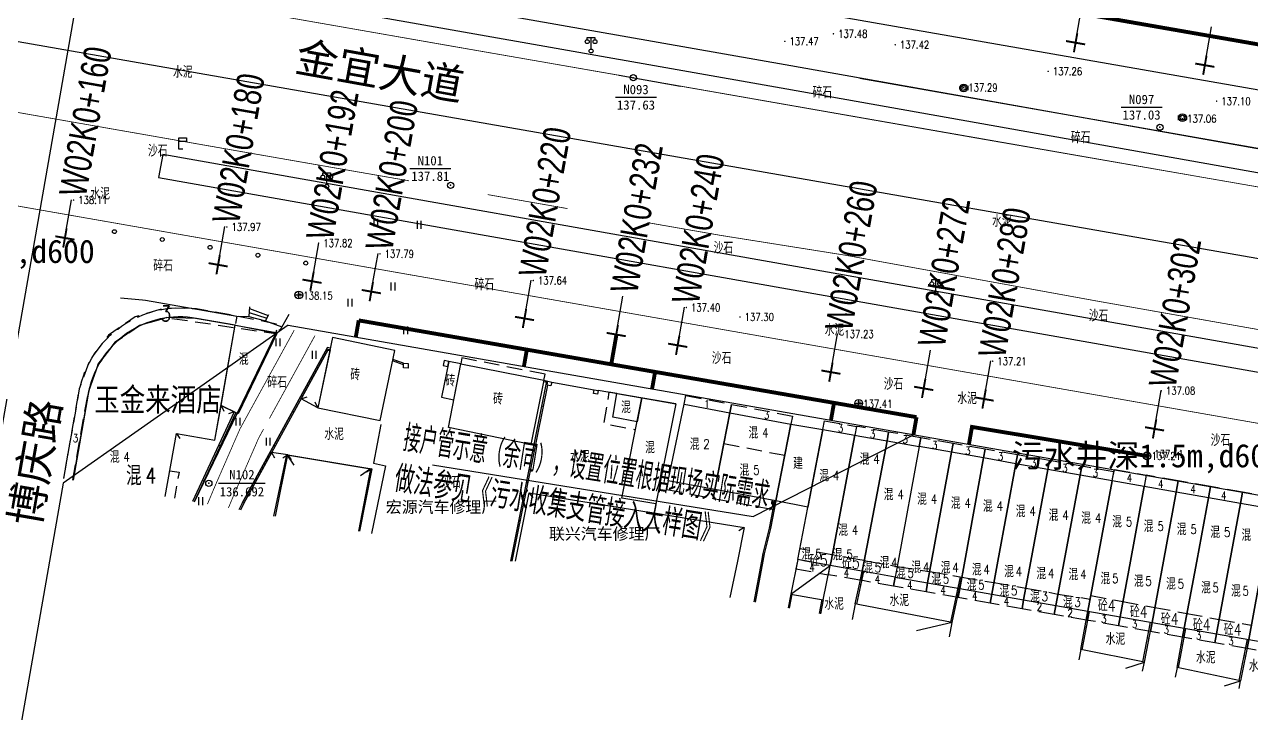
# Model space of a CAD drawing. Extents: x 529262 to 576451, y 2694391 to 2717535.
# Drawn here: x 562007.6 to 562165.4, y 2710983 to 2711071.6 of the extents above; entities that cross this region are included whole.
import ezdxf
from ezdxf.enums import TextEntityAlignment as Align
from ezdxf.xclip import XClip

# ---------------------------------------------------------------- set-up
doc = ezdxf.new("R2010")
doc.units = 0
doc.header["$XCLIPFRAME"] = 0
doc.linetypes.add('X2', pattern=[10, 8, -2])
doc.linetypes.add('X5', pattern=[3, 2, -1])
for name, color, linetype in [('a红线图', 1, 'Continuous'), ('COMPONENT', 8, 'Continuous'), ('DLDW', 8, 'Continuous'), ('DLSS', 4, 'Continuous'), ('DMTZ', 8, 'Continuous'), ('GCD', 8, 'Continuous'), ('GPSCOMMON', 7, 'Continuous'), ('GXYZ', 8, 'Continuous'), ('JMD', 8, 'Continuous'), ('KZD', 8, 'Continuous'), ('PP-COM', 7, 'Continuous'), ('RD-中线', 40, 'Continuous'), ('RD-红线', 7, 'Continuous'), ('RD-路名', 7, 'Continuous'), ('ZBTZ', 8, 'Continuous'), ('ZJ', 7, 'Continuous'), ('桩号标注_W01-', 7, 'Continuous'), ('桩号标注_W02-', 7, 'Continuous'), ('纵断_分栏文字', 7, 'Continuous')]:
    doc.layers.add(name, color=color, linetype=linetype)
doc.layers.add('现状管道深度（物探资料）', color=2, linetype='Continuous', plot=False)
doc.styles.add('HZ', font='rs.shx', dxfattribs={"width": 0.8, "bigfont": 'hztxt.shx'})
doc.styles.add('SEMDI', font='smsim.shx', dxfattribs={"width": 0.75, "bigfont": 'smfs.shx'})
doc.styles.add('SMEDI', font='smsim.shx', dxfattribs={"width": 0.75, "height": 3.5, "bigfont": 'smfs.shx'})
doc.styles.get("Standard").update_dxf_attribs({"font": '', "height": 2.5, "bigfont": 'smfs.shx'})
doc.styles.add('宋体', font='', dxfattribs={"width": 0.75})
doc.styles.add('等线体', font='simhei.ttf')
doc.styles.add('黑体', font='simhei.ttf')
doc.styles.get('Standard').set_extended_font_data('FangSong_GB2312')
doc.styles.get('宋体').set_extended_font_data('SimSun')
doc.linetypes.add('10421', pattern='A,2,[150,AAA.SHX,S=0.5,R=0,X=0,Y=0.5],1e-11', length=2)
doc.linetypes.add('10422', pattern='A,0.75,[150,AAA.SHX,S=0.5,R=0,X=0,Y=0.5],1.5,[177,AAA.SHX,S=1,R=0,X=0,Y=0.4],0.75', length=3)
doc.linetypes.add('1161', pattern='A,0,[149,AAA.SHX,S=0.15,R=0,X=0,Y=0],-1.6', length=1.6)

# ---------------------------------------------------------------- blocks, each defined once
blk = doc.blocks.new('A$C19FD0107')
at = {"layer": 'RD-中线', "color": 8, "linetype": 'Continuous', "flags": 128}
for points in [[(-8910.04, 17104.77), (-8984.83, 16677.7)], [(-8984.83, 16677.7), (-9085.87, 16100.68)]]:
    blk.add_lwpolyline(points, dxfattribs=at)
at = {"layer": 'RD-中线', "color": 8}
blk.add_lwpolyline([(-9929.43, 16843.06), (-8702.79, 16628.34)], dxfattribs=at)
at = {"layer": 'RD-红线', "color": 8}
blk.add_lwpolyline([(-8956.51, 16642.3), (-8985.45, 16621.99, 0.414194)], format="xyb", dxfattribs=at)
blk.add_lwpolyline([(-8956.51, 16642.3), (-8741.22, 16604.62)], dxfattribs=at)
at = {"layer": 'RD-红线', "color": 8, "linetype": 'Continuous', "flags": 128}
blk.add_lwpolyline([(-8985.45, 16621.99), (-9070.48, 16136.42)], dxfattribs=at)
blk = doc.blocks.new('GC200')
at = {"linetype": 'Continuous', "const_width": 0.2, "flags": 128}
blk.add_lwpolyline([(-0.1, 0, 1), (0.1, 0, 1)], format="xyb", close=True, dxfattribs=at)
blk = doc.blocks.new('gc097')
at = {"color": 8}
for p, q in [((-1, 2.9), (-1, 3.5)), ((-1, 3.5), (1, 3.5)), ((0, 0.5), (0, 3.5)), ((1, 3.5), (1, 2.9))]:
    blk.add_line(p, q, dxfattribs=at)
for centre in [(-1, 2.4), (0, 0), (1, 2.4)]:
    blk.add_circle(centre, 0.5, dxfattribs=at)
blk = doc.blocks.new('gc170')
at = {"color": 8, "linetype": 'Continuous'}
blk.add_circle((0, 0), 0.5, dxfattribs=at)
blk = doc.blocks.new('gc121')
at = {"color": 8}
for p, q in [((-0.5, -1), (-0.5, 1)), ((0.5, -1), (0.5, 1))]:
    blk.add_line(p, q, dxfattribs=at)
blk = doc.blocks.new('gc076')
at = {"color": 8}
for p, q in [((0, 0), (0, 3)), ((0, 3), (2, 3)), ((2, 2), (0, 2)), ((1, 0), (0, 0)), ((2, 3), (2, 2))]:
    blk.add_line(p, q, dxfattribs=at)
blk = doc.blocks.new('gc117')
at = {"color": 8}
blk.add_circle((0, 0), 0.8, dxfattribs=at)
blk.add_point((0, 0), dxfattribs=at)
blk = doc.blocks.new('gcbj0102')
for p, q in [((-1, 0), (1, 0)), ((0, -1), (0, 1))]:
    blk.add_line(p, q)
blk.add_circle((0, 0), 1)
blk = doc.blocks.new('gcbj0109')
at = {"linetype": 'Continuous'}
for radius in [1, 0.645]:
    blk.add_circle((0, 0), radius, dxfattribs=at)

msp = doc.modelspace()

# ---------------------------------------------------------------- linework, layer by layer
at = {"layer": 'a红线图', "color": 8, "lineweight": 0, "elevation": 137.005}
msp.add_lwpolyline([(562282.12, 2711030.417), (562014.729, 2711077.24)], dxfattribs=at)
msp.add_lwpolyline([(562282.12, 2711030.417), (562014.729, 2711077.24)], dxfattribs=at)
at = {"layer": 'DLSS', "color": 8, "linetype": 'Continuous', "const_width": 0.1, "flags": 128}
for points, elevation in [([(562084.063, 2711065.071), (562061.792, 2711068.945), (562012.004, 2711077.665), (561959.529, 2711086.845), (561890.176, 2711099.03), (561878.887, 2711101.02)], 136.145), ([(562114.998, 2711059.624), (562091.941, 2711063.67), (562091.833, 2711063.689)], 136.145), ([(562206.582, 2711043.69), (562129.999, 2711056.992), (562114.998, 2711059.624)], 136.145), ([(562044.936, 2711031.566), (562039.091, 2711020.923)], 137.81), ([(562038.328, 2711019.534), (562037.697, 2711018.385), (562034.518, 2711011.094), (562033.812, 2711009.407)], 137.81)]:
    msp.add_lwpolyline(points, dxfattribs=dict(at, elevation=elevation))
for points in [[(562057.029, 2711051.491), (562036.956, 2711054.991), (561995.572, 2711062.242)], [(562077.417, 2711047.916), (562067.152, 2711049.716)], [(562114.998, 2711041.579), (562113.044, 2711041.935), (562097.222, 2711044.451), (562087.687, 2711046.115)], [(562177.842, 2711030.305), (562145.604, 2711036), (562114.998, 2711041.579)]]:
    msp.add_lwpolyline(points, dxfattribs=at)
at = {"layer": 'DLSS', "color": 8, "linetype": 'Continuous', "const_width": 0.1}
msp.add_lwpolyline([(561966.248, 2711055.341), (562202.277, 2711013.967)], dxfattribs=at)
at = {"layer": 'DLSS', "color": 8, "linetype": 'X2', "const_width": 0.1, "elevation": 137.81, "flags": 128}
msp.add_lwpolyline([(562042.278, 2711032.28), (562035.294, 2711019.566), (562032.059, 2711012.145), (562031.115, 2711009.89)], dxfattribs=at)
at = {"layer": 'DMTZ', "linetype": '10421', "flags": 128}
msp.add_lwpolyline([(562019.944, 2711036.443), (562022.751, 2711036.19), (562023.153, 2711036.136), (562034.877, 2711034.091)], dxfattribs=at)
at = {"layer": 'DMTZ', "linetype": '10422', "flags": 128}
for points, elevation in [([(562034.877, 2711034.091), (562036.424, 2711034.053)], -523.777), ([(562038.584, 2711033.476), (562040.692, 2711032.693)], 138.52)]:
    msp.add_lwpolyline(points, dxfattribs=dict(at, elevation=elevation))
msp.add_lwpolyline([(562041.561, 2711034.279), (562040.43, 2711032.213), (562040.281, 2711032.313)], dxfattribs=at)
at = {"layer": 'GPSCOMMON', "const_width": 0.5}
for points in [[(562107.093, 2711079.366), (562218.769, 2711059.875)], [(562050.567, 2711033.536), (562050.19, 2711031.379)], [(562050.567, 2711033.533), (562083.04, 2711027.88), (562083.711, 2711031.705)], [(562072.188, 2711029.771), (562071.807, 2711027.595)], [(562083.044, 2711027.88), (562122.298, 2711021.083)], [(562088.678, 2711026.904), (562088.293, 2711024.709)], [(562111.686, 2711022.921), (562111.295, 2711020.683)], [(562122.298, 2711021.083), (562121.903, 2711018.826)], [(562151.887, 2711016.096), (562129.429, 2711019.826), (562129.035, 2711017.577)]]:
    msp.add_lwpolyline(points, dxfattribs=at)
at = {"layer": 'JMD', "linetype": 'Continuous'}
for p, q in [((562036.524, 2711035.262), (562036.424, 2711034.053)), ((562036.506, 2711035.05), (562038.941, 2711034.157)), ((562036.424, 2711034.053), (562038.584, 2711033.476)), ((562036.465, 2711034.551), (562038.763, 2711033.816)), ((562038.584, 2711033.476), (562039.018, 2711034.302)), ((562046.641, 2711029.797), (562046.672, 2711029.634)), ((562046.876, 2711029.748), (562046.792, 2711029.603)), ((562055.476, 2711028.336), (562055.408, 2711028.148)), ((562044.476, 2711026.266), (562044.651, 2711026.17)), ((562074.582, 2711025.749), (562074.554, 2711025.601)), ((562032.862, 2711022.581), (562033.227, 2711021.869)), ((562043.164, 2711023.459), (562043.932, 2711023.683)), ((562045.32, 2711022.277), (562044.985, 2711023.004)), ((562074.082, 2711022.518, -525.851), (562074.278, 2711022.479, -525.851)), ((562034.564, 2711021.763), (562033.811, 2711021.494)), ((562042.071, 2711021.883), (562042.247, 2711021.786)), ((562027.126, 2711018.981), (562027.585, 2711018.326)), ((562073.096, 2711017.616, -525.851), (562073.292, 2711017.577, -525.851)), ((562032.749, 2711017.386), (562032.568, 2711017.47)), ((562032.749, 2711017.386), (562032.731, 2711017.394)), ((562039.372, 2711016.546), (562039.729, 2711015.83)), ((562039.372, 2711016.546), (562039.729, 2711015.83)), ((562039.667, 2711017.499), (562039.842, 2711017.403)), ((562041.445, 2711016.247), (562040.792, 2711015.785)), ((562041.445, 2711016.247), (562040.792, 2711015.785)), ((562041.306, 2711016.244), (562042.21, 2711014.924)), ((562041.445, 2711016.247), (562041.9, 2711015.589)), ((562030.641, 2711012.852), (562030.46, 2711012.936)), ((562037.262, 2711013.115), (562037.437, 2711013.019)), ((562052.103, 2711014.445), (562050.788, 2711013.533)), ((562052.242, 2711014.448), (562051.584, 2711013.992)), ((562030.641, 2711012.852), (562030.623, 2711012.86)), ((562072.109, 2711012.715, -525.851), (562072.305, 2711012.675, -525.851)), ((562072.487, 2711011.339), (562072.943, 2711010.682)), ((562071.123, 2711007.813, -525.851), (562071.319, 2711007.773, -525.851)), ((562100.126, 2711006.897), (562099.468, 2711006.441)), ((562103.224, 2711005.504, -520.522), (562103.03, 2711005.552, -520.522)), ((562070.136, 2711002.911, -525.851), (562070.332, 2711002.872, -525.851)), ((562106.133, 2710998.317), (562111.195, 2711002)), ((562102.183, 2711000.616, -520.522), (562101.986, 2711000.653, -520.522)), ((562114.958, 2710999.578, -526.049), (562115.153, 2710999.535, -526.049)), ((562127.638, 2710998.169), (562127.442, 2710998.21)), ((562109.828, 2710995.977, -515.516), (562109.976, 2710995.951, -515.516)), ((562126.9, 2710994.672), (562122.309, 2710993.578)), ((562143.963, 2710994.137), (562144.16, 2710994.1)), ((562152.191, 2710992.619), (562151.995, 2710992.657)), ((562156.351, 2710991.911), (562156.548, 2710991.875)), ((562149.207, 2710988.767), (562151.602, 2710989.556)), ((562164.592, 2710990.342, 137.264), (562164.396, 2710990.38, 137.264)), ((562161.9, 2710986.496), (562163.961, 2710987.152))]:
    msp.add_line(p, q, dxfattribs=at)
at = {"layer": 'JMD', "linetype": 'X5', "flags": 128}
for points, elevation in [([(562013.795, 2711012.987), (562015.817, 2711024.398), (562017.068, 2711027.887), (562019.253, 2711030.73), (562022.357, 2711032.863), (562025.876, 2711033.895), (562039.898, 2711031.837), (562040.262, 2711033.006), (562034.783, 2711034.106), (562029.708, 2711035), (562025.719, 2711035.118), (562021.827, 2711033.977), (562018.405, 2711031.624), (562015.987, 2711028.478), (562014.636, 2711024.712), (562012.597, 2711013.202)], 1.25), ([(562083.77, 2711024.111), (562082.748, 2711024.287), (562082.058, 2711020.281), (562086.172, 2711019.462)], 137.803), ([(562097.516, 2711017.686), (562105.359, 2711016.172)], -512.228), ([(562111.451, 2711003.349), (562107.296, 2711004.151)], -514.844), ([(562114.998, 2711002.742), (562111.451, 2711003.348)], -514.844), ([(562115.589, 2711002.641), (562114.998, 2711002.742)], -514.844), ([(562115.589, 2711002.641), (562115.989, 2711002.568)], -514.844), ([(562115.989, 2711002.568), (562119.803, 2711001.876)], -514.844), ([(562119.803, 2711001.876), (562123.991, 2711001.206)], -514.844), ([(562123.991, 2711001.206), (562128.13, 2711000.499)], -514.844), ([(562128.13, 2711000.499), (562132.239, 2710999.798)], -514.844), ([(562132.239, 2710999.798), (562136.348, 2710999.096)], -514.844), ([(562136.348, 2710999.096), (562140.47, 2710998.325)], -514.844), ([(562140.47, 2710998.325), (562144.627, 2710997.683)], -514.844), ([(562144.71, 2710998.122), (562148.834, 2710997.358)], -514.844), ([(562148.834, 2710997.358), (562152.943, 2710996.597)], -514.844), ([(562152.943, 2710996.597), (562157.074, 2710995.83)], -514.844), ([(562157.074, 2710995.83), (562161.205, 2710995.063)], -514.844), ([(562161.205, 2710995.063), (562165.35, 2710994.301)], -514.844)]:
    msp.add_lwpolyline(points, dxfattribs=dict(at, elevation=elevation))
at = {"layer": 'JMD', "linetype": 'X5', "elevation": 137.807, "flags": 128}
msp.add_lwpolyline([(562012.65, 2711013.192), (562014.629, 2711024.46, -0.4032224), (562029.775, 2711034.998), (562034.877, 2711034.091), (562034.697, 2711032.913)], format="xyb", dxfattribs=at)
at = {"layer": 'JMD', "linetype": 'Continuous', "flags": 128}
for points, elevation in [([(562029.455, 2711010.186), (562039.898, 2711031.837), (562034.558, 2711032.91), (562029.584, 2711033.786), (562025.876, 2711033.895), (562022.357, 2711032.863), (562019.253, 2711030.73), (562017.068, 2711027.887), (562015.817, 2711024.398), (562013.795, 2711012.987)], 1.25), ([(562074.727, 2711025.721), (562070.067, 2711002.568)], -525.851), ([(562074.825, 2711025.194), (562070.271, 2711002.568)], -525.851), ([(562025.692, 2711010.859), (562027.126, 2711018.981), (562032.069, 2711018.113), (562032.862, 2711022.581), (562034.564, 2711021.763), (562029.203, 2711010.232)], -524.366), ([(562108.037, 2711002.568), (562107.026, 2711002.75), (562110.256, 2711019.476), (562114.374, 2711018.766), (562111.303, 2711002.568)], 137.764), ([(562111.303, 2711002.568), (562114.374, 2711018.766), (562114.998, 2711018.654)], 137.731), ([(562114.998, 2711018.654), (562118.505, 2711018.022), (562115.575, 2711002.568)], 137.731), ([(562115.575, 2711002.568), (562118.505, 2711018.022), (562122.638, 2711017.299), (562119.93, 2711002.568)], -387.263), ([(562039.872, 2711008.323), (562041.445, 2711016.247), (562039.372, 2711016.546), (562035.742, 2711009.928), (562035.366, 2711009.129)], 137.877), ([(562039.664, 2711008.36), (562041.306, 2711016.244), (562052.103, 2711014.445), (562050.54, 2711006.415)], 525.616), ([(562124.241, 2711002.568), (562126.806, 2711016.558), (562122.638, 2711017.299), (562119.93, 2711002.568)], 4684.21), ([(562128.506, 2711002.568), (562130.917, 2711015.83), (562126.806, 2711016.558), (562124.241, 2711002.568)], 4034.713), ([(562132.75, 2711002.568), (562135.058, 2711015.094), (562130.917, 2711015.83), (562128.506, 2711002.568)], 3385.216), ([(562136.996, 2711002.568), (562139.197, 2711014.359), (562135.058, 2711015.094), (562132.75, 2711002.568)], 2735.719), ([(562141.264, 2711002.568), (562143.335, 2711013.627), (562139.197, 2711014.359), (562136.996, 2711002.568)], 2086.222), ([(562145.542, 2711002.568), (562147.475, 2711012.892), (562143.335, 2711013.627), (562141.264, 2711002.568)], 2086.222), ([(562149.799, 2711002.568), (562151.576, 2711012.164), (562147.475, 2711012.892), (562145.542, 2711002.568)], 1436.725), ([(562070.723, 2711002.568), (562072.487, 2711011.339), (562100.126, 2711006.897), (562099.255, 2711002.568)], -520.648), ([(562154.049, 2711002.568), (562155.691, 2711011.434), (562151.576, 2711012.164), (562149.799, 2711002.568)], 787.228), ([(562158.325, 2711002.568), (562159.834, 2711010.692), (562155.691, 2711011.434), (562154.049, 2711002.568)], 2085.768), ([(562104.029, 2711010.341), (562103.343, 2711006.804), (562102.522, 2711003.521), (562102.344, 2711002.568)], -520.522), ([(562104.226, 2711010.303), (562103.539, 2711006.761), (562102.718, 2711003.478), (562102.548, 2711002.568)], -520.522), ([(562162.599, 2711002.568), (562163.975, 2711009.978), (562159.834, 2711010.692), (562158.325, 2711002.568)], 1436.271), ([(562166.869, 2711002.568), (562168.097, 2711009.248), (562163.975, 2711009.978), (562162.599, 2711002.568)], 786.774), ([(562099.255, 2711002.568), (562098.31, 2710997.87)], -520.648), ([(562102.344, 2711002.568), (562101.364, 2710997.324)], -520.522), ([(562102.548, 2711002.568), (562101.561, 2710997.289)], -520.522), ([(562111.303, 2711002.568), (562111.195, 2711002), (562108.037, 2711002.568)], 137.764), ([(562114.998, 2711001.315), (562111.195, 2711002), (562111.303, 2711002.568)], 137.731), ([(562115.575, 2711002.568), (562115.327, 2711001.256), (562114.998, 2711001.315)], 137.731), ([(562119.93, 2711002.568), (562119.548, 2711000.491), (562115.327, 2711001.256), (562115.575, 2711002.568)], -387.263), ([(562119.93, 2711002.568), (562119.548, 2711000.491), (562123.726, 2710999.76), (562124.241, 2711002.568)], 4684.21), ([(562124.241, 2711002.568), (562123.726, 2710999.76), (562127.862, 2710999.026), (562128.506, 2711002.568)], 4034.713), ([(562128.506, 2711002.568), (562127.864, 2710999.038), (562131.963, 2710998.299), (562132.75, 2711002.568)], 3385.216), ([(562132.75, 2711002.568), (562131.963, 2710998.299), (562136.064, 2710997.575), (562136.996, 2711002.568)], 2735.719), ([(562136.996, 2711002.568), (562136.064, 2710997.575), (562140.194, 2710996.852), (562141.264, 2711002.568)], 2086.222), ([(562141.264, 2711002.568), (562140.194, 2710996.852), (562144.334, 2710996.117), (562145.542, 2711002.568)], 2086.222), ([(562145.542, 2711002.568), (562144.334, 2710996.117), (562148.469, 2710995.387), (562149.799, 2711002.568)], 1436.725), ([(562149.799, 2711002.568), (562148.469, 2710995.387), (562152.584, 2710994.661), (562154.049, 2711002.568)], 787.228), ([(562154.049, 2711002.568), (562152.584, 2710994.661), (562156.721, 2710993.931), (562158.325, 2711002.568)], 2085.768), ([(562158.325, 2711002.568), (562156.721, 2710993.931), (562160.859, 2710993.201), (562162.599, 2711002.568)], 1436.271), ([(562162.599, 2711002.568), (562160.859, 2710993.201), (562165.013, 2710992.468), (562166.869, 2711002.568)], 786.774), ([(562166.869, 2711002.568), (562165.013, 2710992.468), (562169.141, 2710991.739), (562171.131, 2711002.568)], 137.277), ([(562114.998, 2710999.759), (562115.327, 2711001.256)], -526.049), ([(562114.998, 2710998.827), (562115.524, 2711001.22)], -526.049), ([(562114.405, 2710997.06), (562114.998, 2710999.759)], -526.049), ([(562114.601, 2710997.022), (562114.998, 2710998.827)], -526.049), ([(562110.123, 2710997.62), (562109.799, 2710995.815)], -515.516), ([(562110.271, 2710997.594), (562109.946, 2710995.789)], -515.516), ([(562164.816, 2710992.503), (562163.765, 2710987.193)], 137.264), ([(562165.013, 2710992.468), (562163.961, 2710987.152)], 137.264)]:
    msp.add_lwpolyline(points, dxfattribs=dict(at, elevation=elevation))
at = {"layer": 'JMD', "linetype": 'Continuous', "elevation": -524.366, "flags": 128}
msp.add_lwpolyline([(562025.692, 2711010.859), (562027.126, 2711018.981), (562032.069, 2711018.113), (562034.697, 2711032.913), (562029.723, 2711033.789, 0.4180419), (562015.787, 2711024.037), (562013.842, 2711012.979)], format="xyb", dxfattribs=at)
at = {"layer": 'JMD', "linetype": 'Continuous', "flags": 128}
for points, elevation in [([(562034.697, 2711032.913), (562039.673, 2711032.019), (562039.827, 2711031.972), (562039.91, 2711031.926), (562040.037, 2711031.84), (562035.077, 2711021.517), (562032.862, 2711022.581)], -524.366), ([(562055.206, 2711029.669), (562047.205, 2711031.328), (562045.32, 2711022.277), (562053.312, 2711020.64)], -527.831), ([(562045.32, 2711022.277), (562043.164, 2711023.459), (562046.641, 2711029.797), (562046.876, 2711029.748)], 138.025), ([(562074.892, 2711025.693), (562075.388, 2711025.59), (562075.289, 2711025.098), (562074.793, 2711025.201)], 138.58), ([(562083.251, 2711021.101), (562083.77, 2711024.111), (562086.987, 2711023.556), (562086.375, 2711020.479)], 137.803), ([(562091.335, 2711022.806), (562088.768, 2711009.914), (562084.421, 2711010.664), (562086.987, 2711023.556)], 138.286), ([(562092.422, 2711022.734), (562098.291, 2711021.657), (562096.363, 2711011.783), (562090.38, 2711012.909)], 137.758), ([(562098.291, 2711021.657), (562106.133, 2711020.181), (562104.226, 2711010.303), (562096.363, 2711011.783)], 137.697), ([(562106.133, 2711020.181), (562110.256, 2711019.476), (562108.331, 2711009.51), (562104.226, 2711010.303)], 137.774)]:
    msp.add_lwpolyline(points, close=True, dxfattribs=dict(at, elevation=elevation))
for points in [[(562046.916, 2711029.944), (562046.537, 2711030.023), (562035.564, 2711010.019), (562035.162, 2711009.166)], [(562046.876, 2711029.748), (562046.641, 2711029.797), (562035.742, 2711009.928), (562035.366, 2711009.129)], [(562108.037, 2711002.568), (562107.026, 2711002.75), (562106.989, 2711002.568)], [(562126.704, 2710994.71), (562127.932, 2711000.533)], [(562126.9, 2710994.672), (562128.13, 2711000.499)], [(562114.998, 2710996.947), (562114.405, 2710997.06), (562114.019, 2710995.061)], [(562126.543, 2710992.821), (562126.9, 2710994.672), (562114.998, 2710996.947)], [(562143.407, 2710991.166), (562144.334, 2710996.117)], [(562143.603, 2710991.128), (562144.531, 2710996.082)], [(562151.406, 2710989.595), (562152.387, 2710994.696)], [(562151.602, 2710989.556), (562152.584, 2710994.661)], [(562155.796, 2710988.88), (562156.721, 2710993.931)], [(562155.992, 2710988.838), (562156.918, 2710993.896)], [(562151.37, 2710988.38), (562151.602, 2710989.556), (562143.407, 2710991.166), (562143.16, 2710989.848)], [(562163.77, 2710986.162), (562163.961, 2710987.152), (562155.796, 2710988.88), (562155.565, 2710987.629)]]:
    msp.add_lwpolyline(points, dxfattribs=at)
at = {"layer": 'JMD', "linetype": 'Continuous'}
for points in [[(562035.564, 2711010.019), (562046.537, 2711030.023)], [(562056.326, 2711027.816), (562054.923, 2711028.323)], [(562056.336, 2711028.025), (562054.965, 2711028.521)], [(562074.861, 2711025.543), (562074.337, 2711025.643)], [(562074.891, 2711025.69), (562074.366, 2711025.79)], [(562091.335, 2711022.806), (562081.338, 2711024.53)], [(562034.564, 2711021.763), (562029.203, 2711010.232)], [(562034.744, 2711021.677), (562029.406, 2711010.195)], [(562039.872, 2711008.323), (562041.445, 2711016.247), (562052.242, 2711014.448), (562050.673, 2711006.391)], [(562106.133, 2710998.317), (562105.774, 2710996.535)], [(562106.281, 2710998.292), (562105.922, 2710996.509)]]:
    msp.add_lwpolyline(points, dxfattribs=at)
at = {"layer": 'JMD', "linetype": 'X5'}
for points in [[(562074.366, 2711025.79), (562074.53, 2711026.612), (562063.845, 2711028.696), (562063.691, 2711027.933)], [(562107.026, 2711002.75), (562106.789, 2711001.577), (562110.968, 2711000.8), (562111.195, 2711002)], [(562107.026, 2711002.75), (562106.989, 2711002.568)]]:
    msp.add_lwpolyline(points, dxfattribs=at)
at = {"layer": 'JMD', "linetype": 'Continuous', "flags": 128}
for points in [[(562056.336, 2711028.025), (562056.935, 2711027.977), (562056.906, 2711027.374), (562056.307, 2711027.422)], [(562063.691, 2711027.933), (562062.158, 2711028.257), (562061.193, 2711023.638), (562062.8, 2711023.327)], [(562061.56, 2711028.382), (562061.423, 2711027.726), (562062.021, 2711027.601), (562062.158, 2711028.257)], [(562063.691, 2711027.933), (562074.376, 2711025.849), (562072.715, 2711017.557), (562062.112, 2711019.77)], [(562080.837, 2711024.608), (562081.338, 2711024.53), (562081.263, 2711024.034), (562080.763, 2711024.112)], [(562107.026, 2711002.75), (562106.133, 2710998.317), (562110.271, 2710997.594), (562111.195, 2711002)]]:
    msp.add_lwpolyline(points, close=True, dxfattribs=at)
at = {"layer": 'JMD', "linetype": 'X5'}
for points, elevation in [([(562092.422, 2711022.734), (562092.64, 2711023.874), (562098.5, 2711022.73), (562098.291, 2711021.657)], 137.758), ([(562098.291, 2711021.657), (562098.5, 2711022.73), (562106.335, 2711021.23), (562106.133, 2711020.181)], 137.758), ([(562110.256, 2711019.476), (562110.458, 2711020.623), (562114.573, 2711019.896), (562114.374, 2711018.766)], 137.764), ([(562114.998, 2711019.821), (562114.573, 2711019.896), (562114.374, 2711018.766)], 137.731), ([(562118.505, 2711018.022), (562118.707, 2711019.166), (562114.998, 2711019.821)], 137.731), ([(562122.638, 2711017.299), (562122.839, 2711018.437), (562118.707, 2711019.166), (562118.505, 2711018.022)], -387.263), ([(562126.806, 2711016.558), (562127.008, 2711017.701), (562122.839, 2711018.437), (562122.638, 2711017.299)], 4034.713), ([(562130.917, 2711015.83), (562131.119, 2711016.976), (562127.008, 2711017.701), (562126.806, 2711016.558)], 3385.216), ([(562135.058, 2711015.094), (562135.261, 2711016.244), (562131.119, 2711016.976), (562130.917, 2711015.83)], 2735.719), ([(562139.197, 2711014.359), (562139.401, 2711015.514), (562135.261, 2711016.244), (562135.058, 2711015.094)], 2086.222), ([(562143.335, 2711013.627), (562143.539, 2711014.783), (562139.401, 2711015.514), (562139.197, 2711014.359)], 2086.222), ([(562147.475, 2711012.892), (562147.68, 2711014.052), (562143.539, 2711014.783), (562143.335, 2711013.627)], 1436.725), ([(562090.38, 2711012.909), (562090.149, 2711011.794), (562096.138, 2711010.627), (562096.363, 2711011.783)], 137.758), ([(562147.475, 2711012.892), (562147.745, 2711014.331), (562151.831, 2711013.612), (562151.576, 2711012.164)], 1436.725), ([(562155.691, 2711011.434), (562155.946, 2711012.888), (562151.831, 2711013.612), (562151.576, 2711012.164)], 137.437), ([(562159.834, 2711010.692), (562160.092, 2711012.159), (562155.946, 2711012.888), (562155.691, 2711011.434)], 1436.271), ([(562096.363, 2711011.783), (562096.138, 2711010.627), (562104.009, 2711009.18), (562104.226, 2711010.303)], 137.62), ([(562163.975, 2711009.978), (562164.23, 2711011.431), (562160.092, 2711012.159), (562159.834, 2711010.692)], 137.339), ([(562168.097, 2711009.248), (562168.353, 2711010.706), (562164.23, 2711011.431), (562163.975, 2711009.978)], 137.277), ([(562114.998, 2711000.11), (562110.968, 2711000.8), (562111.195, 2711002)], 137.731), ([(562115.327, 2711001.256), (562115.121, 2711000.089), (562114.998, 2711000.11)], 137.731), ([(562119.548, 2711000.491), (562119.346, 2710999.343), (562115.121, 2711000.089), (562115.327, 2711001.256)], 4684.21), ([(562123.726, 2710999.76), (562123.522, 2710998.605), (562119.346, 2710999.343), (562119.548, 2711000.491)], 4034.713), ([(562127.864, 2710999.038), (562127.659, 2710997.875), (562123.522, 2710998.605), (562123.726, 2710999.76)], 3385.216), ([(562131.963, 2710998.299), (562131.76, 2710997.151), (562127.659, 2710997.875), (562127.864, 2710999.038)], 2735.719), ([(562136.064, 2710997.575), (562135.862, 2710996.426), (562131.76, 2710997.151), (562131.963, 2710998.299)], 2086.222), ([(562140.194, 2710996.852), (562139.99, 2710995.697), (562135.862, 2710996.426), (562136.064, 2710997.575)], 2086.222), ([(562144.334, 2710996.117), (562144.137, 2710994.979), (562139.986, 2710995.698), (562140.194, 2710996.852)], 1436.725), ([(562148.469, 2710995.387), (562148.266, 2710994.245), (562144.122, 2710994.982), (562144.334, 2710996.117)], 787.228), ([(562152.584, 2710994.661), (562152.38, 2710993.513), (562148.266, 2710994.245), (562148.469, 2710995.387)], 787.228), ([(562156.721, 2710993.931), (562156.513, 2710992.772), (562152.382, 2710993.513), (562152.584, 2710994.661)], 1436.271), ([(562160.859, 2710993.201), (562160.656, 2710992.044), (562156.517, 2710992.771), (562156.721, 2710993.931)], 786.774), ([(562165.013, 2710992.468), (562164.81, 2710991.314), (562160.656, 2710992.044), (562160.859, 2710993.201)], 137.277), ([(562169.141, 2710991.739), (562168.938, 2710990.588), (562164.81, 2710991.314), (562165.013, 2710992.468)], 137.264)]:
    msp.add_lwpolyline(points, dxfattribs=dict(at, elevation=elevation))
at = {"layer": 'JMD', "linetype": 'X5', "flags": 128}
msp.add_lwpolyline([(562026.281, 2711014.195), (562027.459, 2711013.987), (562026.877, 2711010.647)], dxfattribs=at)
at = {"layer": 'KZD', "linetype": 'Continuous'}
for p, q in [((562083.599, 2711062.243, 137.631), (562088.849, 2711062.243, 137.631)), ((562148.614, 2711060.964, 137.028), (562153.864, 2711060.964, 137.028)), ((562057.151, 2711053.084, 137.808), (562062.401, 2711053.084, 137.808)), ((562032.546, 2711012.578), (562038.546, 2711012.578))]:
    msp.add_line(p, q, dxfattribs=at)
at = {"layer": 'ZBTZ', "linetype": '1161', "flags": 128}
for points in [[(562291.59, 2711051.296), (562286.759, 2711042.089), (561829.941, 2711122.017)], [(562084.063, 2711065.071), (562091.941, 2711063.67)], [(562114.998, 2711064.705), (562189.093, 2711051.677), (562207.279, 2711048.501)]]:
    msp.add_lwpolyline(points, dxfattribs=at)
for points in [[(562282.869, 2711034.857), (562106.134, 2711066.274), (562020.813, 2711081.357), (562020.256, 2711078.442), (562020.256, 2711078.442), (562105.61, 2711063.32), (562282.37, 2711031.899)], [(562283.989, 2711009.059), (562025.363, 2711054.865), (562024.807, 2711051.914), (562283.465, 2711006.105)]]:
    msp.add_lwpolyline(points, close=True, dxfattribs=at)
at = {"layer": 'ZBTZ', "linetype": '1161', "elevation": 137.789, "flags": 128}
msp.add_lwpolyline([(562075.388, 2711025.59), (562080.844, 2711024.607)], dxfattribs=at)
at = {"layer": 'ZBTZ', "linetype": '1161'}
msp.add_lwpolyline([(562053.426, 2711020.131), (562052.476, 2711015.169), (562054.015, 2711014.839), (562052.202, 2711006.118)], dxfattribs=at)
at = {"layer": '桩号标注_W01-'}
for p, q in [((562142.751, 2711069.258), (562143.618, 2711074.182)), ((562159.373, 2711066.362), (562160.231, 2711071.288))]:
    msp.add_line(p, q, dxfattribs=at)
at = {"layer": '桩号标注_W01-', "const_width": 0.25}
for points in [[(562142.968, 2711070.489), (562142.535, 2711068.027)], [(562143.982, 2711069.041), (562141.52, 2711069.475)], [(562160.605, 2711066.148), (562158.142, 2711066.577)], [(562159.588, 2711067.594), (562159.159, 2711065.131)]]:
    msp.add_lwpolyline(points, dxfattribs=at)
at = {"layer": '桩号标注_W02-'}
for p, q in [((562012.787, 2711044.137), (562013.65, 2711049.062)), ((562032.487, 2711040.684), (562033.35, 2711045.609)), ((562044.561, 2711038.568), (562045.425, 2711043.492)), ((562052.186, 2711037.231), (562053.05, 2711042.156)), ((562071.886, 2711033.778), (562072.749, 2711038.703)), ((562083.684, 2711031.71), (562084.548, 2711036.634)), ((562091.586, 2711030.325), (562092.449, 2711035.249)), ((562111.285, 2711026.871), (562112.148, 2711031.796)), ((562123.218, 2711024.78), (562124.081, 2711029.705)), ((562130.985, 2711023.418), (562131.848, 2711028.343)), ((562152.909, 2711019.575), (562153.773, 2711024.5))]:
    msp.add_line(p, q, dxfattribs=at)
at = {"layer": '桩号标注_W02-', "const_width": 0.25}
for points in [[(562014.018, 2711043.921), (562011.556, 2711044.353)], [(562013.003, 2711045.369), (562012.571, 2711042.906)], [(562032.702, 2711041.915), (562032.271, 2711039.453)], [(562033.718, 2711040.468), (562031.255, 2711040.9)], [(562044.777, 2711039.799), (562044.346, 2711037.336)], [(562045.793, 2711038.352), (562043.33, 2711038.783)], [(562052.402, 2711038.462), (562051.97, 2711036)], [(562053.418, 2711037.015), (562050.955, 2711037.447)], [(562072.102, 2711035.009), (562071.67, 2711032.547)], [(562073.117, 2711033.562), (562070.655, 2711033.994)], [(562084.916, 2711031.494), (562082.453, 2711031.925)], [(562083.9, 2711032.941), (562083.469, 2711030.478)], [(562092.817, 2711030.109), (562090.354, 2711030.54)], [(562091.801, 2711031.556), (562091.37, 2711029.093)], [(562112.516, 2711026.656), (562110.054, 2711027.087)], [(562111.501, 2711028.103), (562111.069, 2711025.64)], [(562123.433, 2711026.011), (562123.002, 2711023.549)], [(562124.449, 2711024.564), (562121.986, 2711024.996)], [(562131.201, 2711024.649), (562130.769, 2711022.187)], [(562132.216, 2711023.202), (562129.754, 2711023.634)], [(562153.125, 2711020.806), (562152.694, 2711018.344)], [(562154.141, 2711019.359), (562151.678, 2711019.791)]]:
    msp.add_lwpolyline(points, dxfattribs=at)
at = {"layer": '纵断_分栏文字', "color": 3}
msp.add_lwpolyline([(562060.064, 2711014.965), (562101.298, 2711008.3), (562121.903, 2711018.826)], dxfattribs=at)

# ---------------------------------------------------------------- block references
at = {"layer": 'COMPONENT', "linetype": 'Continuous', "xscale": 0.5, "yscale": 0.5}
for name, p in [('gcbj0109', (562128.35, 2711063.441)), ('gcbj0109', (562156.498, 2711059.613)), ('gcbj0102', (562042.861, 2711036.806)), ('gcbj0102', (562114.864, 2711022.858)), ('gcbj0102', (562151.938, 2711016.096))]:
    msp.add_blockref(name, p, dxfattribs=at)
at = {"layer": 'DLDW', "color": 252, "linetype": 'Continuous', "xscale": 0.5, "yscale": 0.5, "zscale": 0.5}
for p in [(562080.451, 2711068.194), (562046.456, 2711050.778), (562124.767, 2711037.046)]:
    msp.add_blockref('gc097', p, dxfattribs=at)
at = {"layer": 'DLSS', "color": 8, "linetype": 'Continuous', "xscale": 0.5, "yscale": 0.5, "zscale": 0.5}
msp.add_blockref('gc076', (562027.433, 2711055.541), dxfattribs=at)
at = {"layer": 'GCD', "linetype": 'Continuous'}
ref = msp.add_blockref('GC200', (562105.355, 2711069.438, 137.474), dxfattribs=dict(at, xscale=0.5, yscale=0.5, zscale=0.5))
ref.add_attrib('height', '137.47', dxfattribs={"linetype": 'Continuous', "height": 1, "style": 'HZ', "width": 0.8}).set_placement((562105.955, 2711069.438, 137.474), align=Align.MIDDLE_LEFT)
ref = msp.add_blockref('GC200', (562111.613, 2711070.408, 137.48), dxfattribs=dict(at, xscale=0.5, yscale=0.5, zscale=0.5))
ref.add_attrib('height', '137.48', dxfattribs={"linetype": 'Continuous', "height": 1, "style": 'HZ', "width": 0.8}).set_placement((562112.213, 2711070.408, 137.48), align=Align.MIDDLE_LEFT)
ref = msp.add_blockref('GC200', (562119.562, 2711068.997, 137.42), dxfattribs=dict(at, xscale=0.5, yscale=0.5, zscale=0.5))
ref.add_attrib('height', '137.42', dxfattribs={"linetype": 'Continuous', "height": 1, "style": 'HZ', "width": 0.8}).set_placement((562120.162, 2711068.997, 137.42), align=Align.MIDDLE_LEFT)
ref = msp.add_blockref('GC200', (562139.225, 2711065.572, 137.26), dxfattribs=dict(at, xscale=0.5, yscale=0.5, zscale=0.5))
ref.add_attrib('height', '137.26', dxfattribs={"linetype": 'Continuous', "height": 1, "style": 'HZ', "width": 0.8}).set_placement((562139.825, 2711065.572, 137.26), align=Align.MIDDLE_LEFT)
ref = msp.add_blockref('GC200', (562128.354, 2711063.491, 137.29), dxfattribs=dict(at, xscale=0.5, yscale=0.5, zscale=0.5))
ref.add_attrib('height', '137.29', dxfattribs={"linetype": 'Continuous', "height": 1, "style": 'HZ', "width": 0.8}).set_placement((562128.954, 2711063.491, 137.29), align=Align.MIDDLE_LEFT)
ref = msp.add_blockref('GC200', (562160.892, 2711061.731, 137.1), dxfattribs=dict(at, xscale=0.5, yscale=0.5, zscale=0.5))
ref.add_attrib('height', '137.10', dxfattribs={"linetype": 'Continuous', "height": 1, "style": 'HZ', "width": 0.8}).set_placement((562161.492, 2711061.731, 137.1), align=Align.MIDDLE_LEFT)
ref = msp.add_blockref('GC200', (562156.498, 2711059.477, 137.059), dxfattribs=dict(at, xscale=0.5, yscale=0.5, zscale=0.5))
ref.add_attrib('height', '137.06', dxfattribs={"linetype": 'Continuous', "height": 1, "style": 'HZ', "width": 0.8}).set_placement((562157.098, 2711059.477, 137.059), align=Align.MIDDLE_LEFT)
ref = msp.add_blockref('GC200', (562013.903, 2711049.011, 138.11), dxfattribs=dict(at, xscale=0.5, yscale=0.5, zscale=0.5))
ref.add_attrib('height', '138.11', dxfattribs={"linetype": 'Continuous', "height": 1, "style": 'HZ', "width": 0.8}).set_placement((562014.503, 2711049.011, 138.11), align=Align.MIDDLE_LEFT)
ref = msp.add_blockref('GC200', (562033.611, 2711045.551, 137.967), dxfattribs=dict(at, xscale=0.5, yscale=0.5, zscale=0.5))
ref.add_attrib('height', '137.97', dxfattribs={"linetype": 'Continuous', "height": 1, "style": 'HZ', "width": 0.8}).set_placement((562034.211, 2711045.551, 137.967), align=Align.MIDDLE_LEFT)
ref = msp.add_blockref('GC200', (562045.411, 2711043.471, 137.818), dxfattribs=dict(at, xscale=0.5, yscale=0.5, zscale=0.5))
ref.add_attrib('height', '137.82', dxfattribs={"linetype": 'Continuous', "height": 1, "style": 'HZ', "width": 0.8}).set_placement((562046.011, 2711043.471, 137.818), align=Align.MIDDLE_LEFT)
ref = msp.add_blockref('GC200', (562053.298, 2711042.092, 137.786), dxfattribs=dict(at, xscale=0.5, yscale=0.5, zscale=0.5))
ref.add_attrib('height', '137.79', dxfattribs={"linetype": 'Continuous', "height": 1, "style": 'HZ', "width": 0.8}).set_placement((562053.898, 2711042.092, 137.786), align=Align.MIDDLE_LEFT)
ref = msp.add_blockref('GC200', (562073.005, 2711038.662, 137.638), dxfattribs=dict(at, xscale=0.5, yscale=0.5, zscale=0.5))
ref.add_attrib('height', '137.64', dxfattribs={"linetype": 'Continuous', "height": 1, "style": 'HZ', "width": 0.8}).set_placement((562073.605, 2711038.662, 137.638), align=Align.MIDDLE_LEFT)
ref = msp.add_blockref('GC200', (562042.847, 2711036.704, 138.149), dxfattribs=dict(at, xscale=0.5, yscale=0.5, zscale=0.5))
ref.add_attrib('height', '138.15', dxfattribs={"linetype": 'Continuous', "height": 1, "style": 'HZ', "width": 0.8}).set_placement((562043.447, 2711036.704, 138.149), align=Align.MIDDLE_LEFT)
ref = msp.add_blockref('GC200', (562092.692, 2711035.188, 137.396), dxfattribs=dict(at, xscale=0.5, yscale=0.5, zscale=0.5))
ref.add_attrib('height', '137.40', dxfattribs={"linetype": 'Continuous', "height": 1, "style": 'HZ', "width": 0.8}).set_placement((562093.292, 2711035.188, 137.396), align=Align.MIDDLE_LEFT)
ref = msp.add_blockref('GC200', (562099.592, 2711033.969, 137.304), dxfattribs=dict(at, xscale=0.5, yscale=0.5, zscale=0.5))
ref.add_attrib('height', '137.30', dxfattribs={"linetype": 'Continuous', "height": 1, "style": 'HZ', "width": 0.8}).set_placement((562100.192, 2711033.969, 137.304), align=Align.MIDDLE_LEFT)
ref = msp.add_blockref('GC200', (562112.422, 2711031.763, 137.232), dxfattribs=dict(at, xscale=0.5, yscale=0.5, zscale=0.5))
ref.add_attrib('height', '137.23', dxfattribs={"linetype": 'Continuous', "height": 1, "style": 'HZ', "width": 0.8}).set_placement((562113.022, 2711031.763, 137.232), align=Align.MIDDLE_LEFT)
ref = msp.add_blockref('GC200', (562132.093, 2711028.278, 137.207), dxfattribs=dict(at, xscale=0.5, yscale=0.5, zscale=0.5))
ref.add_attrib('height', '137.21', dxfattribs={"linetype": 'Continuous', "height": 1, "style": 'HZ', "width": 0.8}).set_placement((562132.693, 2711028.278, 137.207), align=Align.MIDDLE_LEFT)
ref = msp.add_blockref('GC200', (562153.777, 2711024.477, 137.079), dxfattribs=dict(at, xscale=0.5, yscale=0.5, zscale=0.5))
ref.add_attrib('height', '137.08', dxfattribs={"linetype": 'Continuous', "height": 1, "style": 'HZ', "width": 0.8}).set_placement((562154.377, 2711024.477, 137.079), align=Align.MIDDLE_LEFT)
ref = msp.add_blockref('GC200', (562114.84, 2711022.792, 137.408), dxfattribs=dict(at, xscale=0.5, yscale=0.5, zscale=0.5))
ref.add_attrib('height', '137.41', dxfattribs={"linetype": 'Continuous', "height": 1, "style": 'HZ', "width": 0.8}).set_placement((562115.44, 2711022.792, 137.408), align=Align.MIDDLE_LEFT)
ref = msp.add_blockref('GC200', (562151.933, 2711016.075, 137.212), dxfattribs=dict(at, xscale=0.5, yscale=0.5, zscale=0.5))
ref.add_attrib('height', '137.21', dxfattribs={"linetype": 'Continuous', "height": 1, "style": 'HZ', "width": 0.8}).set_placement((562152.533, 2711016.075, 137.212), align=Align.MIDDLE_LEFT)
ref = msp.add_blockref('GC200', (562152.274, 2711016.347, 137.108), dxfattribs=dict(at, xscale=0.5, yscale=0.5, zscale=0.5))
ref.add_attrib('height', '137.11', dxfattribs={"linetype": 'Continuous', "height": 1, "style": 'HZ', "width": 0.8}).set_placement((562152.874, 2711016.347, 137.108), align=Align.MIDDLE_LEFT)
at = {"layer": 'KZD', "linetype": 'Continuous', "xscale": 0.5, "yscale": 0.5, "zscale": 0.5}
for p in [(562085.873, 2711064.752, 137.631), (562153.596, 2711058.386, 137.028), (562062.381, 2711050.912, 137.808), (562031.296, 2711012.578, 136.692)]:
    msp.add_blockref('gc117', p, dxfattribs=at)
at = {"layer": 'PP-COM'}
ref = msp.add_blockref('A$C19FD0107', (570997.993, 2694390.603), dxfattribs=at)
XClip(ref).set_block_clipping_path([(-9366.4383134884, 14428.6043910822), (-3328.4480743363, 17452.7484863754)])
at = {"layer": 'ZBTZ', "linetype": 'Continuous', "xscale": 0.5, "yscale": 0.5}
for p in [(562052.79, 2711046.091), (562058.366, 2711045.83), (562055.011, 2711037.891), (562049.479, 2711035.81), (562056.624, 2711032.238), (562040.222, 2711030.713), (562044.86, 2711029.102), (562035.066, 2711020.507), (562038.949, 2711017.918), (562030.259, 2711010.277)]:
    msp.add_blockref('gc121', p, dxfattribs=at)
at = {"layer": 'ZBTZ', "linetype": 'Continuous', "xscale": 0.499999999964572, "yscale": 0.499999999964572, "zscale": 0.499999999964572, "rotation": 170.6491010127572}
for p in [(562019.152, 2711044.954), (562025.303, 2711043.941), (562031.455, 2711042.928), (562037.607, 2711041.915), (562043.759, 2711040.902)]:
    msp.add_blockref('gc170', p, dxfattribs=at)

# ---------------------------------------------------------------- texts
at = {"layer": 'GXYZ', "linetype": 'Continuous', "style": '宋体'}
for s, p in [('电网', (562128.35, 2711063.441)), ('国防', (562156.498, 2711059.613)), ('污', (562042.861, 2711036.799)), ('污', (562114.864, 2711022.852)), ('污', (562151.938, 2711016.09))]:
    msp.add_text(s, height=0.5, dxfattribs=at).set_placement(p, align=Align.MIDDLE)
at = {"layer": 'JMD', "linetype": 'Continuous', "width": 0.8}
for s, height, style, p in [('3', 2, 'HZ', (562025.764, 2711034.424)), ('玉金来酒店', 3, '宋体', (562024.747, 2711023.418)), ('建', 1.5, 'HZ', (562107.053, 2711015.228))]:
    msp.add_text(s, height=height, dxfattribs=dict(at, style=style)).set_placement(p, align=Align.MIDDLE)
at = {"layer": 'JMD', "linetype": 'Continuous', "style": 'HZ', "width": 0.8}
for s, height, p in [('混', 1.5, (562036.409, 2711028.554)), ('砖', 1.5, (562050.754, 2711026.564)), ('砖', 1.5, (562062.982, 2711025.789)), ('砖', 1.5, (562069.112, 2711023.435)), ('混', 1.5, (562085.569, 2711022.358)), ('混', 1.5, (562101.957, 2711019.074)), ('4', 1.2, (562103.269, 2711019.074)), ('混', 1.5, (562088.653, 2711017.178)), ('混', 1.5, (562094.395, 2711017.616)), ('2', 1.2, (562095.707, 2711017.616)), ('混', 1.5, (562019.828, 2711015.961)), ('4', 1.2, (562021.14, 2711015.961)), ('混', 1.5, (562116.244, 2711015.697)), ('混', 2.5, (562022.653, 2711013.551)), ('混', 1.5, (562100.805, 2711014.278)), ('5', 1.2, (562102.117, 2711014.278)), ('混', 1.5, (562111.048, 2711013.563)), ('4', 1.2, (562112.361, 2711013.563)), ('混', 1.5, (562119.335, 2711011.147)), ('混', 1.5, (562123.629, 2711010.546)), ('混', 1.5, (562127.964, 2711010.029)), ('混', 1.5, (562132.096, 2711009.64)), ('混', 1.5, (562136.314, 2711008.975)), ('混', 1.5, (562140.541, 2711008.473)), ('混', 1.5, (562144.73, 2711008.104)), ('混', 1.5, (562148.716, 2711007.628)), ('混', 1.5, (562113.486, 2711006.558)), ('4', 1.2, (562114.798, 2711006.558)), ('混', 1.5, (562152.774, 2711007.053)), ('混', 1.5, (562157.019, 2711006.658)), ('混', 1.5, (562161.334, 2711006.281)), ('混', 1.5, (562165.343, 2711005.908)), ('混', 1.5, (562108.772, 2711003.498)), ('砼5', 1.5, (562110.878, 2711002.659)), ('5', 1.2, (562110.084, 2711003.498)), ('混', 1.5, (562112.777, 2711003.41)), ('5', 1.2, (562114.089, 2711003.41)), ('砼5', 1.5, (562114.997, 2711002.347)), ('混', 1.5, (562116.686, 2711001.729)), ('5', 1.2, (562117.731, 2711001.733)), ('混', 1.5, (562118.812, 2711002.374)), ('4', 1.2, (562119.857, 2711002.378)), ('混', 1.5, (562120.903, 2711001.016)), ('混', 1.5, (562122.897, 2711001.773)), ('4', 1.2, (562123.942, 2711001.777)), ('混', 1.5, (562126.67, 2711001.725)), ('4', 1.2, (562127.714, 2711001.729)), ('混', 1.5, (562130.675, 2711001.469)), ('4', 1.2, (562131.72, 2711001.473)), ('混', 1.5, (562134.819, 2711001.223)), ('混', 1.5, (562138.963, 2711000.977)), ('5', 1.2, (562121.947, 2711001.02)), ('混', 1.5, (562125.455, 2711000.28)), ('5', 1.2, (562126.499, 2711000.284)), ('混', 1.5, (562130.003, 2710999.502)), ('4', 1.2, (562135.864, 2711001.227)), ('4', 1.2, (562140.008, 2711000.981)), ('混', 1.5, (562143.107, 2711000.854)), ('4', 1.2, (562144.152, 2711000.858)), ('混', 1.5, (562147.222, 2711000.335)), ('5', 1.2, (562148.267, 2711000.339)), ('混', 1.5, (562151.504, 2710999.984)), ('5', 1.2, (562152.548, 2710999.988)), ('混', 1.5, (562155.645, 2710999.633)), ('5', 1.2, (562131.048, 2710999.506)), ('混', 1.5, (562134.222, 2710998.772)), ('5', 1.2, (562135.266, 2710998.776)), ('混', 1.5, (562138.158, 2710998.013)), ('5', 1.2, (562156.689, 2710999.637)), ('混', 1.5, (562160.137, 2710999.142)), ('5', 1.2, (562161.182, 2710999.146)), ('混', 1.5, (562163.997, 2710998.721)), ('5', 1.2, (562165.042, 2710998.725)), ('3', 1.2, (562139.203, 2710998.017)), ('混', 1.5, (562142.374, 2710997.28)), ('3', 1.2, (562143.419, 2710997.284)), ('砼4', 1.5, (562147.914, 2710996.845)), ('砼4', 1.5, (562152.021, 2710996.024)), ('砼4', 1.5, (562155.993, 2710995.114)), ('砼4', 1.5, (562160.13, 2710994.369)), ('砼4', 1.5, (562164.095, 2710993.759))]:
    msp.add_text(s, height=height, dxfattribs=at).set_placement(p, align=Align.MIDDLE_RIGHT)
for s, height, p in [('4', 1.2, (562116.744, 2711015.697)), ('4', 2, (562023.153, 2711013.551)), ('4', 1.2, (562119.835, 2711011.147)), ('4', 1.2, (562124.129, 2711010.546)), ('4', 1.2, (562128.464, 2711010.029)), ('4', 1.2, (562132.596, 2711009.64)), ('4', 1.2, (562136.814, 2711008.975)), ('4', 1.2, (562141.041, 2711008.473)), ('4', 1.2, (562145.23, 2711008.104)), ('5', 1.2, (562149.216, 2711007.628)), ('5', 1.2, (562153.274, 2711007.053)), ('5', 1.2, (562157.519, 2711006.658)), ('5', 1.2, (562161.834, 2711006.281))]:
    msp.add_text(s, height=height, dxfattribs=at).set_placement(p, align=Align.MIDDLE_LEFT)
at = {"layer": 'KZD', "linetype": 'Continuous', "style": '等线体'}
for s, p in [('N093', (562086.224, 2711063.243, 137.631)), ('137.63', (562086.224, 2711061.243, 137.631)), ('N097', (562151.239, 2711061.964, 137.028)), ('137.03', (562151.239, 2711059.964, 137.028)), ('N101', (562059.776, 2711054.084, 137.808)), ('137.81', (562059.776, 2711052.084, 137.808))]:
    msp.add_text(s, height=1.2, dxfattribs=at).set_placement(p, align=Align.MIDDLE_CENTER)
for s, p in [('N102', (562035.546, 2711013.678)), ('136.692', (562035.546, 2711011.478))]:
    msp.add_text(s, height=1.2, dxfattribs=at).set_placement(p, align=Align.MIDDLE)
at = {"layer": 'RD-路名', "color": 7, "style": '黑体'}
for s, rotation, p in [('金宜大道', 349.78438, (562053.302, 2711065.744)), ('博庆路', 80.08298, (562008.857, 2711015.285))]:
    msp.add_text(s, height=4, rotation=rotation, dxfattribs=at).set_placement(p, align=Align.MIDDLE)
at = {"layer": 'ZJ', "color": 8, "linetype": 'Continuous', "style": 'HZ', "width": 0.8}
for s, height, p in [('水泥', 1.5, (562027.94, 2711065.571)), ('水泥', 1.5, (562027.94, 2711065.571)), ('碎石', 1.5, (562110.181, 2711062.945)), ('碎石', 1.5, (562143.407, 2711057.155)), ('沙石', 1.5, (562024.722, 2711055.425)), ('水泥', 1.5, (562017.324, 2711049.923)), ('水泥', 1.5, (562133.269, 2711046.394)), ('沙石', 1.5, (562097.468, 2711042.936)), ('碎石', 1.5, (562025.414, 2711040.656)), ('碎石', 1.5, (562066.72, 2711038.241)), ('沙石', 1.5, (562145.708, 2711034.216)), ('水泥', 1.5, (562111.746, 2711032.389)), ('沙石', 1.5, (562097.23, 2711028.75)), ('碎石', 1.5, (562040.075, 2711025.654)), ('沙石', 1.5, (562119.339, 2711025.413)), ('水泥', 1.5, (562128.799, 2711023.586)), ('1', 1, (562095.344, 2711022.802)), ('3', 1, (562103.034, 2711021.346)), ('水泥', 1.5, (562047.404, 2711018.976)), ('3', 1, (562112.535, 2711019.66)), ('3', 1, (562116.648, 2711018.891)), ('3', 1, (562014.148, 2711018.38, 138.732)), ('3', 1, (562120.838, 2711018.219)), ('3', 1, (562124.639, 2711017.504)), ('沙石', 1.5, (562161.388, 2711018.191)), ('水泥', 1.5, (562078.987, 2711016.109)), ('3', 1, (562128.893, 2711016.77)), ('3', 1, (562133.103, 2711016.025)), ('3', 1, (562137.342, 2711015.166)), ('3', 1, (562141.38, 2711014.521)), ('沙石', 1.5, (562062.44, 2711012.789)), ('3', 1, (562145.306, 2711013.904)), ('4', 1, (562149.654, 2711013.254)), ('4', 1, (562153.694, 2711012.501)), ('1', 1, (562093.172, 2711011.741)), ('4', 1, (562157.87, 2711011.816)), ('4', 1, (562161.807, 2711010.995)), ('4', 1, (562099.501, 2711010.553)), ('4', 1, (562108.867, 2711001.721)), ('4', 1, (562113.259, 2711001.042)), ('4', 1, (562117.258, 2711000.221)), ('4', 1, (562121.4, 2710999.472)), ('4', 1, (562125.72, 2710998.829)), ('水泥', 1.5, (562111.7, 2710997.14)), ('水泥', 1.5, (562120.082, 2710997.597)), ('4', 1, (562129.782, 2710998.073)), ('4', 1, (562133.843, 2710997.381)), ('2', 1, (562138.115, 2710996.682)), ('2', 1, (562142.042, 2710995.886)), ('3', 1, (562146.382, 2710995.122)), ('3', 1, (562150.343, 2710994.471)), ('3', 1, (562154.423, 2710993.732)), ('水泥', 1.5, (562147.874, 2710992.62)), ('3', 1, (562158.577, 2710992.987)), ('3', 1, (562162.731, 2710992.266)), ('水泥', 1.5, (562159.489, 2710990.235)), ('水泥', 1.5, (562166.296, 2710989.167))]:
    msp.add_text(s, height=height, dxfattribs=at).set_placement(p, align=Align.MIDDLE)
at = {"layer": 'ZJ', "color": 8, "linetype": 'Continuous', "style": '等线体'}
for s, p in [('宏源汽车修理厂', (562061.217, 2711009.558)), ('联兴汽车修理厂', (562082.197, 2711006.1))]:
    msp.add_text(s, height=1.5, dxfattribs=at).set_placement(p, align=Align.MIDDLE)
at = {"layer": '桩号标注_W02-', "style": 'SEMDI', "width": 0.75}
for s, p in [('W02K0+160', (562013.737, 2711049.555)), ('W02K0+180', (562033.436, 2711046.102)), ('W02K0+192', (562045.511, 2711043.985)), ('W02K0+200', (562053.136, 2711042.648)), ('W02K0+220', (562072.836, 2711039.195)), ('W02K0+232', (562084.634, 2711037.127)), ('W02K0+240', (562092.535, 2711035.742)), ('W02K0+260', (562112.235, 2711032.289)), ('W02K0+272', (562124.167, 2711030.197)), ('W02K0+280', (562131.934, 2711028.836)), ('W02K0+302', (562153.859, 2711024.992))]:
    msp.add_text(s, height=3.5, rotation=80.05754, dxfattribs=at).set_placement(p, align=Align.MIDDLE_LEFT)
at = {"layer": '现状管道深度（物探资料）'}
for s, p in [('污水井深1.4m,d600', (561999.258, 2711042.417)), ('污水井深1.5m,d600', (562151.933, 2711016.125))]:
    msp.add_text(s, height=3, dxfattribs=at).set_placement(p, align=Align.MIDDLE_CENTER)
at = {"layer": '纵断_分栏文字', "color": 3, "style": 'SMEDI'}
for s, width, p in [('接户管示意（余同），设置位置根据现场实际需求，', 0.65, (562056.121, 2711016.742)), ('做法参见《污水收集支管接入大样图》', 0.75, (562054.955, 2711011.523))]:
    msp.add_text(s, height=3.5, rotation=350.86644, dxfattribs=dict(at, width=width)).set_placement(p)

doc.saveas('drawing.dxf')
